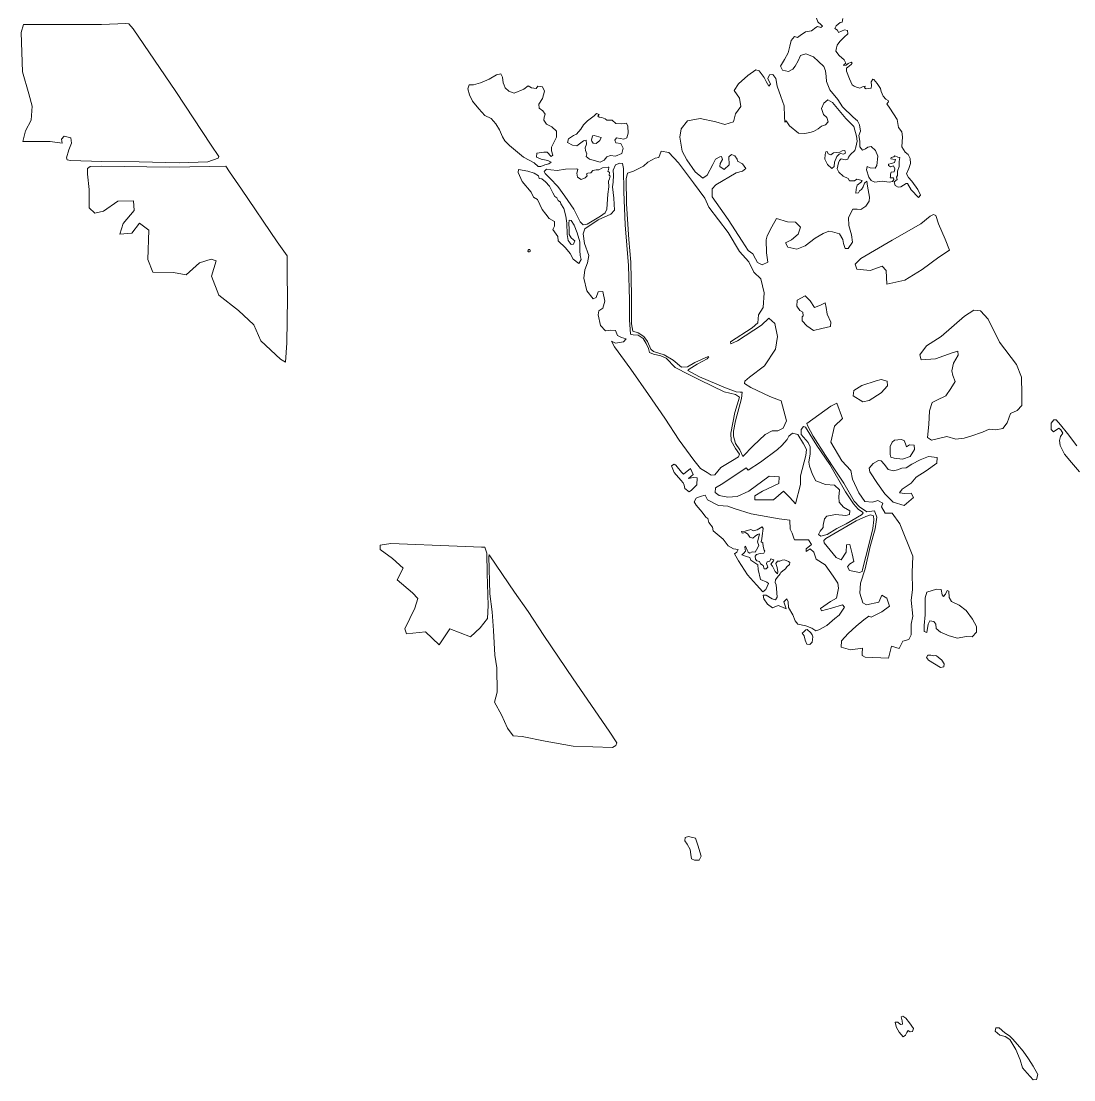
# Model space of a CAD drawing. Header units: metres. Extents: x 793723 to 812165, y 297650 to 314276.
# Drawn here: x 797168 to 801432, y 298131 to 302420 of the extents above; entities that cross this region are included whole.
import ezdxf

# ---------------------------------------------------------------- set-up
doc = ezdxf.new("R2010")
doc.units = ezdxf.units.M

msp = doc.modelspace()

# ---------------------------------------------------------------- linework, layer by layer
at = {"linetype": 'Continuous', "lineweight": 13}
for points in [[(797331.66, 301942.33), (797334.36, 301925.96), (797286.06, 301931.71), (797175.01, 301932.68), (797185.7, 301975.86), (797209.42, 302019.29), (797213.3, 302075.96), (797199.39, 302125.83), (797173.94, 302214.52), (797168.35, 302373.63), (797178.29, 302406.51), (797494.19, 302406.55), (797592.44, 302410.09), (797604.9, 302408.9), (797621.97, 302388.25), (797794.9, 302135.34), (797937.48, 301917.56), (797969.51, 301871.16), (797966.52, 301864.84), (797924.5, 301849.48), (797808.45, 301846.23), (797645.98, 301850.19), (797494.87, 301851.84), (797368.24, 301855.1), (797354.54, 301858.5), (797351.86, 301865.47), (797361.68, 301898.91), (797372.53, 301926.04), (797369.59, 301947.28), (797343.09, 301953.97)], [(799478.9, 301933.29), (799478.22, 301937.93), (799482.19, 301954.65), (799488.53, 301956.88), (799507.79, 301951.61), (799517.59, 301949.09), (799512.39, 301935.8), (799496.73, 301924.25), (799484.82, 301926)], [(800472.38, 301871.11), (800462.75, 301848.52), (800460.57, 301830.37), (800452.24, 301823.15), (800434.29, 301838.61), (800423.67, 301861.05), (800424.74, 301879.2), (800427.16, 301890.38), (800432.17, 301891.5), (800437.08, 301882.99), (800447.66, 301878.69), (800458.33, 301885.8), (800471.79, 301887.38), (800483.69, 301888.73), (800493.25, 301894.73), (800504.37, 301896.08), (800507.07, 301884.36), (800498.84, 301881.46), (800486.6, 301884.2), (800481.71, 301881.32)], [(800883.15, 301598.94), (800910.22, 301537.03), (800928.46, 301491.81), (800885.02, 301463.17), (800818.03, 301414.44), (800746.69, 301370.68), (800673.84, 301353.69), (800671.27, 301409.35), (800655.54, 301427.02), (800607.06, 301409.76), (800552.41, 301414.95), (800546.69, 301435.07), (800568.56, 301458.14), (800695.69, 301533.12), (800811.83, 301598.56), (800849.26, 301629.84), (800863.93, 301636.85), (800872.4, 301632)], [(799220.63, 301488.54), (799221.4, 301492.63), (799224.18, 301494.74), (799228.07, 301494.53), (799230.42, 301491.11), (799229.65, 301487.23), (799226.54, 301484.79), (799222.86, 301485.33)], [(800332.08, 301221.8), (800335.07, 301225.68), (800334.26, 301241.39), (800321.33, 301248), (800310.39, 301265.46), (800311.12, 301289.59), (800343.12, 301307.25), (800364.2, 301286.72), (800381.95, 301260.2), (800405.86, 301269.22), (800425.2, 301278.33), (800429.13, 301260.19), (800433.31, 301232.21), (800447.18, 301199.82), (800446, 301182.66), (800411.41, 301174.95), (800377.71, 301166.35), (800350.4, 301186.21), (800331.22, 301206.08)], [(800630.65, 300963.09), (800651.89, 300967.67), (800675.05, 300960.76), (800677.32, 300942.28), (800651.79, 300914.56), (800602.56, 300883.69), (800576.98, 300878.21), (800537.76, 300902.13), (800540.83, 300923.16), (800573.61, 300944.15)], [(800270.98, 300725.59), (800277.08, 300738.33), (800292.74, 300750.76), (800313.89, 300745.61), (800336.23, 300707.48), (800349.64, 300684.05), (800345.91, 300660.25), (800324.39, 300577.54), (800324.36, 300543.13), (800304.73, 300465.07), (800281.08, 300490.58), (800255.21, 300515.75), (800214.89, 300481.36), (800139.34, 300480.3), (800139.75, 300496.46), (800171.08, 300515.9), (800236.56, 300546.25), (800238.16, 300574.25), (800197.76, 300576.48), (800115.56, 300515.77), (800067.76, 300493.53), (800030.04, 300491.57), (799995.75, 300497.8), (799978.59, 300510.26), (799980.55, 300529.74), (800010.22, 300547.29), (800104, 300610.14), (800112.36, 300600.97), (800162.7, 300632.95), (800232.13, 300684.01), (800249.45, 300701.31)], [(800765.87, 300703.57), (800784.57, 300701.73), (800786.73, 300684.59), (800768.32, 300655.77), (800737.18, 300645.19), (800704.68, 300649.54), (800690.54, 300653.94), (800687.73, 300665), (800688, 300696.09), (800695.97, 300714.26), (800705.86, 300721.81), (800732.89, 300725.63), (800744.92, 300720.57), (800749.73, 300708.07), (800753.76, 300695.91)], [(800640.61, 300640.66), (800652.07, 300639.03), (800664.79, 300624), (800679.42, 300603.01), (800702.02, 300598.42), (800717.36, 300602.54), (800734.93, 300608.89), (800752.73, 300610.92), (800774.95, 300625.8), (800809.19, 300642.48), (800843.32, 300656.38), (800878.27, 300651.7), (800876.87, 300629.46), (800833.88, 300598.05), (800793.43, 300571.95), (800773.57, 300548.34), (800736.68, 300523.91), (800725.03, 300509.06), (800747.29, 300506.45), (800773.32, 300508.28), (800782.37, 300490.59), (800744.06, 300458.2), (800700.3, 300471.16), (800665.84, 300505.05), (800637.15, 300546.26), (800605.44, 300594.33), (800602.62, 300608.37), (800618.72, 300627.55)], [(799842.76, 300593.06), (799850.57, 300584.67), (799879.67, 300607.09), (799889.96, 300583.1), (799870.64, 300567.01), (799889.99, 300571.59), (799905.57, 300570.3), (799905.08, 300540.86), (799883.32, 300520.34), (799873.43, 300513.13), (799855.93, 300526.15), (799853.56, 300539.75), (799849.76, 300549.15), (799840.27, 300560.97), (799812.5, 300591.34), (799802.2, 300618.2), (799813.65, 300625.53), (799820.22, 300620.57)], [(800602.86, 300304.07), (800576.28, 300198.77), (800574.51, 300190.91), (800564.29, 300185.91), (800523.54, 300195.01), (800514.5, 300208.82), (800523.71, 300220.35), (800540.26, 300230.23), (800533.74, 300261.64), (800524.09, 300299.36), (800510.63, 300298), (800509.02, 300269.11), (800489.62, 300237.64), (800469.79, 300247.67), (800421.14, 300305.99), (800419.56, 300316.61), (800427.89, 300324.7), (800549.69, 300395.02), (800588.82, 300412.81), (800608.72, 300419.94), (800620.08, 300416.42), (800622.34, 300399.06), (800617.75, 300364.63)], [(799057.26, 300000.52), (799027.85, 299962.17), (798987.88, 299926.01), (798904.68, 299958.36), (798861.54, 299893.75), (798806.23, 299946.08), (798728.58, 299938.49), (798722.52, 299958.4), (798762.62, 300041.92), (798774.44, 300081.56), (798753.14, 300103.31), (798691.37, 300157.06), (798715.19, 300203.26), (798672.15, 300243.44), (798622, 300278.96), (798622.96, 300297.44), (798665.9, 300304.18), (798934.09, 300292.71), (799032.58, 300289.61), (799045.6, 300288.53), (799054.11, 300264.76), (799055.63, 300181.88), (799059.37, 300052.43)], [(799221.66, 300028.55), (799285.08, 299930.65), (799403.75, 299755.75), (799549.11, 299543.73), (799580.81, 299496.32), (799576.39, 299485.25), (799563.27, 299477.92), (799404.03, 299482.32), (799291.04, 299502.54), (799197.08, 299522.25), (799161.35, 299524.5), (799137.58, 299555.2), (799113.65, 299610.26), (799085.27, 299661.21), (799096.64, 299701.73), (799094.31, 299799.66), (799086.85, 299851.76), (799081.73, 299952), (799076, 300026.68), (799066.94, 300100.25), (799062.82, 300251.39), (799063.36, 300259.69), (799066.04, 300253.39), (799165.74, 300106.44)], [(800935.88, 300069.45), (800967.07, 300053.58), (800996.27, 300032.62), (801020.72, 299997.49), (801037.14, 299967.09), (801037.53, 299944.96), (801020.1, 299925.56), (800995.95, 299926.83), (800960.02, 299920.56), (800927.29, 299930.11), (800891.76, 299944.19), (800873.81, 299959.65), (800872.77, 299977.68), (800864.17, 299987.73), (800848.14, 299990.57), (800842.16, 299977.61), (800836.35, 299942.63), (800825.43, 299947.7), (800824.93, 299971.38), (800829.84, 300014.66), (800830.24, 300083.26), (800836.76, 300106.07), (800875.57, 300118.78), (800894.15, 300117.93), (800898.32, 300095.37), (800903.67, 300089.51), (800911.89, 300098.38), (800918.53, 300113.56), (800925.44, 300110.37), (800926.49, 300085.47)], [(800375.14, 299925.45), (800371.97, 299903.53), (800362.53, 299894.66), (800350.62, 299896.18), (800344.02, 299912.21), (800339.42, 299930.01), (800331.71, 299940.73), (800338.71, 299946.06), (800346.48, 299954.49), (800352.15, 299955.83), (800366.65, 299941.58), (800371.57, 299933.3)], [(800881.86, 299843.59), (800897.58, 299830.56), (800906.84, 299816.97), (800905.65, 299803.58), (800891.74, 299800.89), (800867.56, 299816.44), (800843.05, 299830.99), (800835.24, 299841.38), (800840.78, 299851.02), (800852.24, 299851.6), (800863.26, 299848.86), (800869.49, 299850.42), (800876.06, 299849.33)], [(799877.77, 299064.76), (799865.7, 299085.98), (799856.55, 299099.79), (799857.85, 299113.3), (799871.19, 299117.31), (799899.81, 299110.07), (799908.22, 299082.2), (799922, 299037.31), (799914.81, 299021.47), (799895.22, 299020.32), (799883.41, 299026.71), (799881.15, 299043.3)], [(800713.83, 298343.59), (800710.58, 298352.88), (800708.11, 298364.6), (800719.57, 298364.52), (800729.49, 298355.8), (800737.73, 298357.26), (800736.47, 298369.98), (800731.99, 298386.57), (800739.32, 298389.13), (800751.14, 298380.3), (800766.31, 298361.75), (800782.94, 298339.54), (800778.74, 298327.25), (800768.73, 298326.23), (800760.15, 298330.64), (800755.39, 298322.44), (800749.29, 298311.91), (800740.29, 298305.7), (800724.67, 298323.59)], [(801226.37, 298247.58), (801248.69, 298216.75), (801266.45, 298186.58), (801285.33, 298152.65), (801280.04, 298133.05), (801267.13, 298131.14), (801242.7, 298158.31), (801223.96, 298180.29), (801213.76, 298212.14), (801196.2, 298254.37), (801172.63, 298294.71), (801153.68, 298306.95), (801132.08, 298311.55), (801112.46, 298327.66), (801115.99, 298342.38), (801129.01, 298341.53), (801152.76, 298321.77), (801170.7, 298309.97), (801183.64, 298297.5), (801203.94, 298274.08)]]:
    msp.add_lwpolyline(points, close=True, dxfattribs=at)
for points in [[(800563.23, 302000.45), (800555.07, 302015.82), (800537.45, 302030.5), (800495.08, 302072.34), (800475.53, 302102.39), (800443.62, 302142.05), (800429.75, 302175.32), (800428.15, 302195.35), (800426.09, 302219.14), (800419.6, 302236.16), (800397.85, 302256.92), (800377, 302275.68), (800346.15, 302287.23), (800324.8, 302280.1), (800314.73, 302258.83), (800303.54, 302237.34), (800293.55, 302225.03), (800276.32, 302215.37), (800252.39, 302221.18), (800244.23, 302236.87), (800260.08, 302264.68), (800274.71, 302290.94), (800281.43, 302317.96), (800286.28, 302341.21), (800300.93, 302357.29), (800313.07, 302353.77), (800323.95, 302361.76), (800344.51, 302376.53), (800368.98, 302381.23), (800387.31, 302394.22), (800393.86, 302398.66), (800407.33, 302394.59), (800413.67, 302399.37), (800408.31, 302404.78), (800394.37, 302417.69), (800389, 302431.62)], [(800495.49, 302430.53), (800493.63, 302416.37), (800485.85, 302414.36), (800477.08, 302407.03), (800468.63, 302400.49), (800463.87, 302390.63), (800474.57, 302383.68), (800479.15, 302373.73), (800502.83, 302385.29), (800515.3, 302382), (800516.33, 302368.72), (800501.45, 302354.64), (800483.46, 302337.56), (800472.59, 302323.15), (800469.84, 302311.19), (800467.75, 302298.9), (800481.92, 302280.01), (800501.54, 302263.79), (800508.36, 302249.75), (800500.81, 302242.54), (800499.37, 302240.44), (800509.16, 302242.01), (800517.6, 302247.78), (800530.39, 302254.12), (800534.07, 302249.37), (800530.52, 302244.38), (800516.64, 302232.84), (800510.86, 302229.06), (800511.33, 302217.89), (800522.86, 302185.49), (800534.49, 302161.84), (800542.62, 302156.88), (800550.87, 302152.03)], [(800069.39, 301852.62), (800067.92, 301861.35), (800059.1, 301874.72), (800044.96, 301879.56), (800033.85, 301870.13), (800035.82, 301837.38), (800015.39, 301819.08), (799998.33, 301831.32), (799999.42, 301842.5), (800008.29, 301858.9), (800004.47, 301871.83), (799997.8, 301869.72), (799979.91, 301860.82), (799970.27, 301839.78), (799946.89, 301795.57), (799928.56, 301783.14), (799898.46, 301808.97), (799863.85, 301857.91), (799845.42, 301892.83), (799836.05, 301950.02), (799841.1, 301983.01), (799866.51, 302015.49), (799919.01, 302025.12), (799981.91, 302011.43), (800018.65, 302001.56), (800053.9, 302011.93), (800061.06, 302044.25), (800082.58, 302074.51), (800077.27, 302108.14), (800056.39, 302139.41), (800073.69, 302166), (800112.01, 302199.4), (800144.11, 302222.49), (800157.92, 302218.31), (800177.45, 302191.58), (800185.61, 302175.88), (800195.89, 302156.43), (800202.89, 302164.52)], [(799202.98, 301869.49), (799145.68, 301915.61), (799127.05, 301935.27), (799117.34, 301950.74), (799105.7, 301979.04), (799090.73, 302003.79), (799071.99, 302025.22), (799046.15, 302037.11), (799022.5, 302064.06), (798996.39, 302095.42), (798983.76, 302120.85), (798978.03, 302146.06), (798982.67, 302161.79), (799000.58, 302162.16), (799028.83, 302170.52), (799063.73, 302185.21), (799093.96, 302202.98), (799110.53, 302205.78), (799117.68, 302193.18), (799120.74, 302170.28), (799124.32, 302160), (799128.13, 302149.61)], [(800202.89, 302164.52), (800192.04, 302187.18), (800199.8, 302202.69), (800212.59, 302204.38), (800225.09, 302187.04), (800230.61, 302156.29), (800245.28, 302114.05), (800258.83, 302076.34), (800260.49, 302033.3), (800261.65, 302011.06), (800266.87, 302016.06), (800279.6, 301995.17), (800316.16, 301965.6), (800341.65, 301965.32), (800362.34, 301968.58), (800376.79, 301972.92), (800396.57, 301984.03), (800409.35, 301993.91), (800426.47, 302000.48), (800436.57, 302011.35), (800431.41, 302029.26), (800418.25, 302041.29), (800409.97, 302065.4), (800419.26, 302087.44), (800435.7, 302101.09), (800453.98, 302089.95), (800508.09, 302025.78), (800541.21, 301993.1), (800551.65, 301953.4), (800554.58, 301933.93), (800549.3, 301909.8), (800544.1, 301895.51), (800527.78, 301879.43), (800519.01, 301868.23)], [(800550.87, 302152.03), (800565.23, 302148.85), (800578.57, 302155.19), (800586.69, 302156.87), (800584.14, 302149.22), (800590.16, 302145.59), (800599.39, 302147.49), (800610.41, 302148.18), (800612.61, 302159.25), (800610.46, 302173.41), (800617.56, 302184.82), (800621.57, 302183.83), (800634.62, 302167.71), (800649.36, 302146.38), (800650.83, 302134.32), (800660, 302115.31), (800670.26, 302103.16), (800680.07, 302098.65), (800681.08, 302092.56), (800674.42, 302084.8), (800686.48, 302067.24)], [(799128.13, 302149.61), (799143.18, 302136.36), (799165.01, 302127.45), (799204.81, 302144.69), (799221.8, 302157.67), (799235.62, 302150.18), (799254.65, 302146.68), (799260.86, 302156.88), (799280.34, 302154.38), (799287.95, 302135.8), (799279.22, 302106.24), (799264.81, 302083.74), (799265.96, 302066.7), (799281, 302057), (799290.83, 302042.97), (799285.85, 302030.9), (799284.54, 302018.94), (799296.26, 302002.15), (799317.43, 301991.46), (799335.82, 301974.13), (799336.55, 301949.35), (799316.27, 301909.35), (799316.53, 301894.64), (799322.13, 301876.95), (799314.69, 301871.62), (799299.18, 301889.18), (799284.61, 301888.48), (799257.02, 301884.66), (799255.5, 301868.28), (799273.77, 301860.13), (799301.82, 301855.1), (799314.41, 301848.38), (799305.19, 301841.5), (799289.28, 301837.92), (799272.5, 301830.69), (799262.26, 301831.11), (799245.76, 301846.34), (799202.98, 301869.49)], [(799562.39, 302018.9), (799577.44, 302005.88), (799601.14, 302004.49), (799619.94, 302006.53), (799625.64, 301995.03), (799626.93, 301965.82), (799621.86, 301946.55), (799608.52, 301941.43), (799579.13, 301947.12), (799572.25, 301937.59), (799576.28, 301927.09), (799597.09, 301924.37), (799606.37, 301905.47), (799600.86, 301884.1), (799575.96, 301872.64), (799555.81, 301875.14), (799539.69, 301869.69), (799530.04, 301856.94), (799513.14, 301848.93), (799470.05, 301860.24), (799457.12, 301871.83), (799458.65, 301882.45), (799453.73, 301896.49), (799452.59, 301907.22), (799457.45, 301921.95), (799456.86, 301937.22), (799446.18, 301935.65), (799418.41, 301915.12), (799400.82, 301917.4), (799380.88, 301927.65), (799384.85, 301943.04), (799405.19, 301957.13), (799417.53, 301962.03), (799435.28, 301981.99), (799445.93, 301999.16), (799462.69, 302016.46), (799488.68, 302036.77), (799498.34, 302046.31)], [(799498.34, 302046.31), (799509.37, 302042.24), (799504.04, 302035.48), (799509.39, 302031.29), (799520.42, 302028.88), (799533.56, 302023.59), (799540.36, 302018.3), (799562.39, 302018.9)], [(800686.48, 302067.24), (800716.85, 302021.71), (800721.93, 301989.52), (800735.54, 301971.08), (800738.15, 301951.05), (800735.46, 301910.1), (800748.3, 301888.89), (800760.79, 301879.51), (800768.39, 301863.81), (800770.77, 301843.68), (800762.92, 301822.86), (800753.62, 301801.59), (800761.44, 301787.11), (800775.49, 301771.87), (800799.27, 301737.18), (800810.67, 301715.52), (800802.8, 301704.88), (800773.13, 301736.13), (800758.71, 301762.1), (800753.26, 301761.86), (800731.71, 301748.43), (800719.69, 301746.63), (800708.33, 301753.8), (800704.29, 301768.5), (800716.5, 301778.6), (800714.03, 301788.44), (800717.69, 301794.32), (800717.01, 301799.52), (800717.1, 301812.13), (800724.51, 301830.63), (800724.02, 301851.43), (800727.21, 301867.48), (800718.3, 301869.34), (800706.5, 301874.52), (800702.83, 301870.42), (800691.6, 301867.73), (800690.5, 301862.31), (800699.29, 301860.67)], [(800699.29, 301860.67), (800709.09, 301858.81), (800706, 301847.41), (800692.66, 301843.28), (800680.65, 301840.27), (800681.33, 301834.4), (800689.13, 301829.77), (800700.8, 301833.34), (800706.39, 301822.18), (800703.75, 301809.56), (800692.07, 301808.31), (800688.86, 301800.01), (800689.66, 301791.16), (800687.89, 301784.73), (800700.8, 301785.2), (800702.37, 301778.13), (800696.72, 301770.48), (800683.7, 301767.35), (800655.99, 301771.83), (800626.28, 301767.78), (800610.8, 301773.72), (800601.65, 301787.2), (800592.12, 301817.27), (800594.43, 301831.55), (800607.13, 301825.61), (800627.16, 301824.1), (800633.25, 301835.51), (800637.84, 301873.26), (800629.11, 301896.25), (800611.5, 301911.6), (800597.15, 301909.35), (800587.82, 301902.14), (800575.14, 301897.79), (800565.65, 301910.05), (800565.04, 301934.29), (800561.21, 301956.08), (800567.51, 301974.13), (800563.23, 302000.45)], [(799688.66, 301832.73), (799706.76, 301848.93), (799735.43, 301865.15), (799750.89, 301867.61), (799760.29, 301892.75), (799791.35, 301887.4), (799830.95, 301845.33), (799891.44, 301765.13), (799937.09, 301703.26), (799954.08, 301665.68), (800031.65, 301563.61), (800077.55, 301486.25), (800115.37, 301445.17), (800135.38, 301403.28), (800164.49, 301375.46), (800177.85, 301319.5), (800173.98, 301259.73), (800154.91, 301230.59), (800152.53, 301197.94), (800128.65, 301177.64), (800041.76, 301120.45), (800042.34, 301112.04), (800069.13, 301124.72), (800166.91, 301188.68), (800195.78, 301216.29), (800220.41, 301195.66), (800231.89, 301141.79), (800223.1, 301090.87), (800178.29, 301023.49), (800117.53, 300977.1), (800099.32, 300961.57), (800097.56, 300951.94), (800124.07, 300936.28), (800200.6, 300899.39), (800246.82, 300881.67), (800267.48, 300800.72), (800254.53, 300770.59), (800233.52, 300759.92)], [(797437.46, 301799.93), (797437.41, 301822.84), (797447.18, 301831.6), (797491.69, 301832.69), (797770.88, 301828.45), (797931.88, 301830.69), (797996.75, 301832.71), (798012.05, 301809.4), (798060.16, 301739.46), (798205.63, 301525.23), (798245.03, 301469.43), (798245.53, 301396.07), (798246.97, 301297.37), (798244.59, 301116.89), (798238.53, 301038.64), (798218.48, 301050.99), (798139.2, 301124.18), (798110.68, 301189.07), (798048.9, 301247.13), (797969.43, 301310.36), (797939.33, 301386.09), (797958.44, 301448.66), (797937.28, 301455.47), (797890.8, 301440.87), (797836.5, 301391.51), (797784.73, 301401.91), (797701.72, 301403.16), (797681.8, 301454.24), (797685.43, 301573.2), (797647.31, 301601.88), (797616.02, 301561.54), (797567.74, 301556.34), (797580.89, 301600.08), (797626.28, 301652.74), (797623.63, 301692.12), (797559.32, 301690.76), (797502.11, 301650.69), (797466.52, 301641.87)], [(799504.62, 301230.46), (799507.37, 301246.51), (799524.14, 301257.5), (799532.54, 301286.07), (799524.11, 301324.67), (799504.86, 301323.3), (799497.23, 301299.71), (799484.45, 301295.26), (799458.67, 301327.62), (799446.87, 301378.61), (799450.91, 301412.92), (799461.87, 301440.94), (799467.81, 301470.5), (799450.23, 301518.71), (799444.8, 301557.65), (799451.77, 301578.35), (799504.76, 301615.21), (799555.9, 301637.35), (799571.33, 301654.31), (799568.1, 301702.44), (799563.55, 301748.24), (799566.4, 301767.06), (799567.23, 301795.5), (799565.4, 301816.41), (799576.03, 301838.12), (799593.38, 301845.13), (799603.73, 301842.83), (799608.45, 301822.81), (799609.22, 301728.09), (799614.75, 301594.87), (799628.58, 301429.48), (799632.01, 301289.39), (799631.52, 301210.05), (799635.77, 301152.08), (799646.57, 301148.89), (799667.38, 301147.94), (799687.55, 301134.6), (799699.28, 301114.38)], [(799619.45, 301679.32), (799619.23, 301780.79), (799624.51, 301803.93), (799648.31, 301812.06), (799688.66, 301832.73)], [(800506.16, 301498.94), (800498.66, 301518.62), (800495.73, 301535.44), (800482.54, 301558.64), (800454.26, 301566.77), (800438.79, 301569.72), (800417.11, 301559.27), (800383.88, 301540.83), (800343.22, 301510.31), (800309.99, 301495.74), (800273.91, 301504.62), (800263.53, 301521.75), (800288.09, 301533.97), (800315.52, 301556.28), (800324.25, 301585.51), (800304.62, 301605.49), (800271.68, 301607.3), (800228.03, 301620.37), (800209.08, 301586.91), (800190.35, 301550.24), (800185.72, 301533.85), (800186.62, 301480.96), (800192.04, 301443.46), (800169.92, 301432.13), (800149.87, 301441.93), (800142.6, 301456.85), (800131.21, 301476.86), (800112.37, 301491.09), (800088.03, 301528.66), (800032.31, 301616.06), (799966.67, 301707.76), (799967.05, 301740.62), (799981.36, 301757.25), (800064.04, 301805.46), (800089.62, 301812.05), (800103.62, 301822.81), (800089.33, 301841.93), (800069.39, 301852.62)], [(800519.01, 301868.23), (800516.81, 301860.26), (800505.57, 301858.02), (800489.87, 301862.74), (800482.21, 301855.87), (800478, 301846.01), (800472.6, 301822.2), (800480.2, 301808.28), (800497.49, 301791.94), (800517.87, 301782.58), (800523.68, 301772.63), (800543.71, 301773.12), (800553.15, 301779.56), (800574.53, 301774.08), (800572.09, 301770.64), (800571.2, 301769.31), (800554.21, 301754.89), (800549.68, 301739.83), (800548.61, 301722.67), (800558.95, 301723.8), (800563.05, 301731.89), (800572.05, 301738.44), (800578.7, 301749.19), (800584.23, 301763.48), (800592.89, 301771.9), (800596.61, 301751.66), (800604.72, 301706.75), (800603.31, 301690.82), (800589.12, 301670.42), (800569.67, 301656.33), (800553.87, 301658.84), (800536.18, 301657.69), (800518.56, 301623.79), (800520.08, 301591.59), (800531.29, 301553.66), (800535.92, 301524.79), (800517.62, 301498.64), (800506.16, 301498.94)], [(797466.52, 301641.87), (797444.1, 301663.29), (797443.5, 301737.2), (797437.46, 301799.93)], [(799197.52, 301769.88), (799180.64, 301807.25), (799182.17, 301818.21), (799220.57, 301812.65), (799246.07, 301803.63), (799263.23, 301792.94), (799266.48, 301782.98), (799277.06, 301781.02), (799292.11, 301769.32), (799308.17, 301750.88), (799321.81, 301723.91), (799329.18, 301709.76), (799337.99, 301703.8), (799343.35, 301693.08), (799353.05, 301686.13), (799353.73, 301679.94)], [(799369.79, 301711.18), (799341.78, 301750.62), (799310.55, 301782.53), (799290.47, 301803.18), (799287.12, 301811.14), (799296.44, 301820.56), (799313.25, 301818.17), (799338.96, 301814.68), (799373, 301819.63), (799419.4, 301822.06), (799423.52, 301818.52), (799418.55, 301803.46), (799421.14, 301788.2), (799435.96, 301777.83), (799452.42, 301785.17), (799460.08, 301793.49), (799458.28, 301801.12), (799463.72, 301804.67), (799475.52, 301805.8), (799483.95, 301815.12), (799496.52, 301817.25), (799507.42, 301818.05), (799522.32, 301825.27), (799545.57, 301827.76), (799548.35, 301827.99), (799546.7, 301817.58), (799544.16, 301812.71), (799551.4, 301806.75), (799549.2, 301795.24), (799553.88, 301791.37), (799551.13, 301780.41), (799546.81, 301771.11), (799548.19, 301748.09), (799544.48, 301718.32), (799539.94, 301658.45), (799534.07, 301643.38), (799515.19, 301630.28), (799460.18, 301597.74)], [(799353.73, 301679.94), (799366.79, 301660.82), (799374.76, 301630.41), (799377.72, 301602.09), (799379.27, 301555.18), (799383.66, 301531.73), (799396.27, 301515.71), (799405.06, 301516.73), (799410.81, 301530.13), (799405.13, 301533.99), (799395.43, 301542.15), (799387.28, 301555.64), (799388.23, 301576.88), (799385.96, 301599.9), (799387.71, 301613.4), (799396.28, 301612.87), (799408.34, 301593.42), (799420.09, 301562.13), (799431.63, 301525.19), (799431.04, 301490.89), (799431.76, 301470.75), (799436.35, 301454.61), (799427.15, 301438.54), (799403.86, 301455.09), (799392.46, 301479.19), (799372.82, 301501.6), (799342.71, 301530.53), (799342.01, 301547.35), (799321.81, 301575.19), (799328.56, 301589.92), (799327.96, 301608.73), (799307.35, 301619.86), (799293.29, 301638.53), (799278.78, 301656.87), (799259.22, 301696.88), (799243.51, 301706.8), (799234.01, 301726.48), (799197.52, 301769.88)], [(799460.18, 301597.74), (799444.39, 301594.16), (799432.56, 301606.42), (799407.19, 301658.59), (799369.79, 301711.18)], [(800233.52, 300759.92), (800210.48, 300760.76), (800182.03, 300744.76), (800132.84, 300699.94), (800091.32, 300655.92), (800078.79, 300683.67), (800061.49, 300708.75), (800053.08, 300739.05), (800053.37, 300758.41), (800061.29, 300800.7), (800085.23, 300891.38), (800088.85, 300916.4), (800080.28, 300917.04), (800064.25, 300918.33), (800020.93, 300934.95), (799915.23, 300979.19), (799868.1, 301004.87), (799873.88, 301010.42), (799906.21, 301030.19), (799946.22, 301052.07), (799952.77, 301059.84), (799950.54, 301061.49), (799896.4, 301037.69), (799867.62, 301020.03), (799843.26, 301017.76), (799808.36, 301046.79), (799773.16, 301067.62), (799728.95, 301081.24), (799718.24, 301091.29), (799705.27, 301122.25), (799690.75, 301143.02), (799667.25, 301156.57), (799646.09, 301164.16), (799640.9, 301193.81), (799639.76, 301306.56), (799638.01, 301444.1), (799629.68, 301535.82), (799619.45, 301679.32)], [(801014.5, 300739.21), (800986.92, 300730.96), (800953.88, 300727.12), (800917.02, 300737.44), (800855.41, 300721.81), (800839.25, 300733.5), (800844.03, 300785.96), (800847.69, 300840.86), (800857.63, 300875.3), (800877.19, 300884.97), (800913.42, 300902.42), (800933.83, 300932.12), (800951.24, 300959.83), (800941.06, 300984.92), (800937.68, 301002.95), (800944.84, 301033.73), (800963.02, 301066.53), (800961.31, 301082.57), (800938.96, 301076.1), (800871.14, 301051.6), (800812.95, 301048.15), (800808.68, 301067.62), (800834.85, 301105.19), (800894.64, 301141.73), (800989.04, 301224.71), (801027.15, 301248.7), (801053.86, 301245.88), (801084.32, 301212.31), (801131.04, 301118.8), (801199.12, 301028.44), (801219.37, 300977.91), (801221.53, 300908.98), (801221.75, 300862.39), (801202.32, 300842.98), (801175.2, 300830.2), (801162.04, 300792.87), (801144.06, 300769.04), (801116.03, 300764.11)], [(799729.19, 301071.29), (799758.59, 301063.94), (799780.97, 301054.03), (799816.89, 301016.49), (799872.92, 300988.39), (799918.6, 300965.59), (800015.07, 300917.89), (800061.16, 300907.93), (800077.76, 300896.68), (800058.76, 300834.67), (800043.04, 300750.31), (800043.89, 300719.33), (800061.98, 300688.05), (800078.06, 300665.29), (800073.29, 300655.1), (800049.74, 300640.11), (800002.06, 300611.57), (799977.87, 300581.86), (799963.19, 300580.28), (799946.03, 300591.41), (799919.62, 300607.73), (799893.17, 300641.31), (799833.13, 300721.96), (799775.51, 300811.57), (799709.09, 300907.25), (799637.42, 301010), (799570.89, 301101.14), (799559.27, 301123.25), (799575.42, 301115.65), (799607.9, 301121.03), (799619.12, 301133.01), (799600.3, 301137.83), (799583.48, 301146.76), (799575.98, 301166.33), (799557.06, 301168.06), (799535.14, 301165.24), (799514.06, 301187.33), (799504.62, 301230.46)], [(799699.28, 301114.38), (799708.56, 301093.26), (799712.49, 301077.89), (799729.19, 301071.29)], [(800610.54, 300004.76), (800654, 300026.77), (800684.77, 300049.74), (800674.79, 300082.36), (800653.85, 300094.82), (800641.78, 300066.47), (800592.62, 300055.4), (800577.58, 300063.22), (800564.92, 300103.25), (800568.17, 300143.1), (800585.95, 300201.12), (800606.67, 300291.24), (800627.32, 300362.88), (800633.78, 300410.37), (800624.71, 300436.79), (800594, 300432.52), (800563.58, 300451.71), (800542.28, 300475.89), (800500.39, 300547.62), (800467.23, 300596.89), (800426.36, 300660.87), (800375.77, 300739.21), (800354.32, 300778.56), (800349.74, 300789.28), (800448.06, 300859.66), (800471.51, 300872.77), (800494.79, 300809.53), (800463.04, 300779.36), (800447.94, 300713.7), (800492.06, 300639), (800529.2, 300598.91), (800534.85, 300563.74), (800560.34, 300509.24), (800585.45, 300474.55), (800615.84, 300471.63), (800638.19, 300478.32), (800657.8, 300467.85), (800652.49, 300452.46)], [(801454.03, 300594.35), (801421.67, 300631.68), (801394.56, 300665.14), (801375.78, 300700.29), (801373.29, 300721.2), (801377.92, 300737.92), (801387.24, 300750.33), (801379.42, 300764.7), (801371.4, 300771.66), (801349.51, 300756.67), (801340.14, 300765.06), (801340.53, 300791.62), (801351.18, 300804.92), (801359.86, 300805.27), (801377.37, 300784.73), (801405.72, 300748.83), (801443.22, 300699.45)], [(800472.09, 300364.31), (800432.53, 300340.76), (800407.39, 300334.06), (800397.59, 300340.79), (800404.01, 300353.2), (800416.11, 300368.5), (800415.86, 300378.68), (800421.37, 300403.36), (800431.36, 300414.56), (800466.84, 300421.28), (800508.8, 300416.95), (800523.37, 300421.63), (800524.12, 300435.46), (800499.27, 300451.34), (800481.31, 300471.77), (800479.7, 300492.9), (800482.87, 300520.58), (800461.9, 300539.78), (800426.07, 300542.25), (800386.42, 300557.54), (800373.9, 300583.19), (800361.25, 300616.8), (800358.65, 300633.5), (800363.7, 300666.6), (800363.52, 300694.81), (800355.47, 300713.39), (800327.91, 300745.75), (800327.09, 300765.88), (800336.85, 300777.41), (800344.87, 300775.66), (800390.66, 300700.96), (800442.91, 300624.17), (800507.14, 300512.66), (800539.52, 300464.6), (800558.15, 300443.51), (800575.42, 300431.37), (800578.66, 300426.51), (800571.56, 300419.3)], [(801116.03, 300764.11), (801089.1, 300766.93), (801061.2, 300754.8), (801014.5, 300739.21)], [(800057.15, 300262.46), (800066.7, 300268.9), (800071.91, 300279.98), (800053.99, 300281.82), (800031.7, 300294.6), (800011.72, 300321.89), (799971.37, 300354.78), (799968.33, 300370.04), (799953.15, 300389.26), (799949.67, 300405.74), (799940.64, 300410.59), (799926.91, 300430.92), (799902.7, 300458.75), (799894.33, 300472.56), (799902.08, 300487.19), (799918.09, 300493.64), (799939.11, 300499.44), (799948.28, 300480.87)], [(799948.28, 300480.87), (799992.28, 300458.29), (800029.79, 300454.39), (800056.63, 300445.93), (800124.33, 300424.5), (800237.99, 300403.18), (800281.4, 300398.07), (800283.26, 300361.23), (800290.42, 300345.2), (800297.8, 300325.63), (800301.05, 300318.22), (800356.57, 300319.01), (800369.86, 300299.9), (800347.75, 300282.25), (800347.67, 300271.74), (800363.55, 300282.84), (800379.05, 300268.71), (800387.79, 300240.85), (800424.68, 300217.03), (800456.61, 300171.73), (800476.03, 300142.78), (800478.19, 300122.42), (800470.49, 300081.69), (800445.93, 300068.35), (800405.93, 300041.15), (800410.07, 300030.98), (800450, 300041.91), (800494.81, 300054.96), (800502.4, 300045.24), (800481.44, 300013.55), (800463.78, 300000.45), (800431.23, 299972.16), (800399, 299954.27), (800386.22, 299949.48), (800370.84, 299961.18), (800346.78, 299970.09), (800314.38, 299977.54), (800303.56, 299989.91)], [(800571.56, 300419.3), (800509.77, 300383.42), (800472.09, 300364.31)], [(800652.49, 300452.46), (800667.24, 300427.04), (800695.61, 300426.77), (800727.53, 300384.02), (800779.12, 300252.68), (800777.27, 300186.17), (800778.43, 300116.01), (800772.73, 300074.61), (800779.11, 300009.01), (800772.51, 299977.57), (800772.83, 299933.53), (800763.08, 299914.36), (800739.28, 299907.89), (800723.77, 299878.64), (800693.26, 299887.65), (800681.46, 299838.82), (800586.86, 299843.81), (800574.83, 299849.54), (800574.7, 299859.83), (800575.99, 299879.31), (800527.26, 299873), (800489.3, 299883.54), (800490.8, 299909.22), (800517.77, 299938.71), (800550.42, 299969.22), (800580.63, 299995.18), (800601.63, 300009.06), (800610.54, 300004.76)], [(800100.79, 300353.41), (800085.54, 300351.82), (800087.89, 300345.74), (800101.8, 300348.87), (800111.38, 300342.03), (800120.09, 300329.44), (800132.12, 300325.92), (800140.44, 300333.58), (800151, 300340.13), (800159.12, 300343.25), (800154.37, 300325.31), (800150.29, 300310.8), (800155.44, 300295.43), (800146.24, 300278.37), (800140.59, 300268.62), (800128.68, 300270.37), (800119.46, 300264.48), (800112.1, 300268.12), (800108.41, 300277.29), (800101.92, 300292.77), (800099.04, 300289.33), (800102.08, 300273.4), (800094.86, 300265.31), (800086.42, 300257.77), (800106.58, 300251.39), (800119.05, 300246.55), (800123.97, 300236.16), (800151.38, 300217.74), (800153.21, 300198.94), (800163.09, 300157.57), (800188.6, 300147.12), (800194.51, 300142.04), (800183.77, 300117.78), (800171.66, 300108.57), (800146.34, 300136.18), (800109.52, 300177.26), (800073.9, 300233.84), (800057.15, 300262.46)], [(800230.3, 300207.08), (800233.12, 300189.6), (800231.36, 300180.63), (800222.55, 300191.01), (800211.26, 300212.12), (800204.57, 300219.85), (800209.56, 300226.62), (800214.67, 300233.05), (800216.32, 300238.14), (800205.19, 300241.21), (800200.76, 300232.79), (800189.86, 300229.34), (800187.09, 300222.36), (800192.24, 300208.32), (800185.92, 300200.78), (800177.13, 300201.76), (800173.42, 300215.25), (800162.51, 300220.87), (800158.7, 300231.04), (800148.46, 300233.45), (800142.88, 300240.3), (800141.52, 300251.91), (800146.73, 300258.9), (800161.63, 300263.47), (800175.54, 300264.61), (800180.75, 300272.14), (800177.51, 300277.11), (800173.81, 300291.05), (800171.88, 300306.09), (800165.98, 300310.95), (800167.73, 300322.79), (800169.93, 300335.19), (800173.31, 300364.85), (800169.07, 300371.82), (800149.07, 300359.49), (800133.83, 300354.59), (800123.36, 300360.87), (800100.79, 300353.41)], [(800303.56, 299989.91), (800293.05, 300014.34), (800276.07, 300044.07), (800275.12, 300067.75), (800268.87, 300079.13), (800257.77, 300066.82), (800266.29, 300038.74), (800252.25, 300045.23), (800234.88, 300052.94), (800211.64, 300042.6), (800190.69, 300058.04), (800176.62, 300080.14), (800173.02, 300094.74), (800185.49, 300094.77), (800210.56, 300079), (800223.7, 300075.27), (800229.79, 300085.91), (800228.31, 300103.72), (800227.71, 300120.87), (800226.23, 300136.69), (800221.87, 300145.75), (800223.52, 300156.93), (800230.06, 300165.8), (800242.49, 300180.88), (800245.15, 300186.75), (800253.15, 300192.96), (800258.59, 300197.51), (800263.81, 300201.62), (800269.58, 300209.82), (800279.57, 300219.03), (800281.45, 300227), (800275.43, 300231.08), (800260.17, 300237.35), (800250.49, 300236.44), (800240.82, 300232.66), (800231.91, 300232.75), (800225.37, 300222.89), (800230.3, 300207.08)]]:
    msp.add_lwpolyline(points, dxfattribs=at)

doc.saveas('drawing.dxf')
